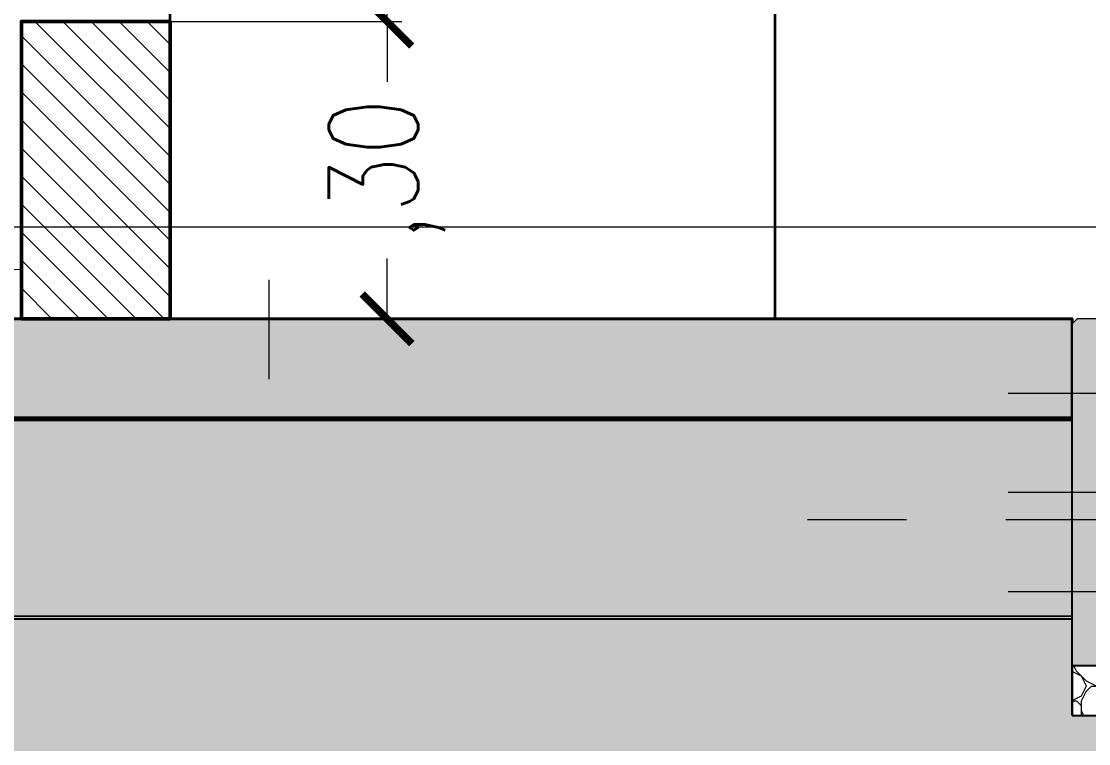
# Model space of a CAD drawing. Header units: millimetres. Extents: x 216 to 2687, y 57 to 1099.
# Drawn here: x 441.741 to 442.817, y 58.207 to 58.935 of the extents above; entities that cross this region are included whole.
import ezdxf

# ---------------------------------------------------------------- set-up
doc = ezdxf.new("R2010")
doc.units = ezdxf.units.MM
doc.header["$LTSCALE"] = 0.5
doc.set_wipeout_variables(frame=1)
doc.header["$PDMODE"] = 35
doc.linetypes.add('DASHDOT2', pattern=[12.7, 6.35, -3.175, 0, -3.175])
doc.linetypes.add('HIDDEN', pattern=[0.375, 0.25, -0.125])
for name, color, linetype, lineweight in [('A-COTAS', 7, 'Continuous', 9), ('A-ECON-ACHU', 146, 'Continuous', 0), ('A-ECON-PLAC', 134, 'Continuous', 40), ('A-EJES', 7, 'DASHDOT2', 9), ('A-MURO', 5, 'Continuous', 50), ('A-MURO-ACHU', 250, 'Continuous', 0), ('A-PISO', 7, 'Continuous', 15), ('A-PISO -ACHU', 55, 'Continuous', 0), ('A-PLAN-1', 2, 'Continuous', 35), ('A-PLAN-2', 5, 'Continuous', 18), ('A-PLAN-ACHU2', 146, 'Continuous', 0), ('A-PLAN-ACHU3', 250, 'Continuous', 0), ('A-PROY', 6, 'HIDDEN', 18), ('A-TEXT-FLEC', 4, 'Continuous', 9), ('U-TEXT-FLE', 130, 'Continuous', 20)]:
    doc.layers.add(name, color=color, linetype=linetype, lineweight=lineweight)
doc.layers.add('BORRADOR', color=3, linetype='Continuous', plot=False)
doc.styles.add('Cotas', font='romans.shx', dxfattribs={"width": 0.75})
doc.dimstyles.new("1-25'", dxfattribs={"dimtxt": 0.075, "dimasz": 0.05, "dimexe": 0.015, "dimexo": 0, "dimgap": 0.02, "dimtad": 0, "dimzin": 4, "dimtxsty": 'Cotas', "dimblk": 'ARCHTICK', "dimcen": 0.09, "dimclrd": 142, "dimclre": 2, "dimclrt": 2, "dimadec": 0, "dimazin": 0, "dimtfac": 1, "dimtmove": 0, "dimatfit": 3, "dimfxl": 0.1, "dimlwd": 13, "dimlwe": 9, "dimarcsym": 2})

# ---------------------------------------------------------------- blocks, each defined once
blk = doc.blocks.new('bordillo A-81')
at = {"layer": 'A-PLAN-2'}
blk.add_lwpolyline([(0, 0), (0.1499999999941792, 0), (0.1499999999941792, 0.3950000000145519), (0.1449999999895226, 0.4000000000192085), (0.005000000004656613, 0.4000000000046566), (0, 0.395)], close=True, dxfattribs=at)
blk.add_wipeout([(0, 2.7755575615628914e-17), (0.14999999999417923, 2.7755575615628914e-17), (0.14999999999417923, 0.39500000001455193), (0.14499999998952262, 0.40000000001920843), (0.005000000004656585, 0.4000000000046565), (0, 0.395)]).dxf.layer = 'A-PLAN-2'
at = {"layer": 'A-PLAN-ACHU2', "linetype": 'Continuous'}
h = blk.add_hatch(dxfattribs=at)
h.set_pattern_fill('STONES', color=256, scale=0.1, pattern_type=2)
h.set_pattern_definition([(0, (0.06999999999999999, 0), (0, 0.1), [0.005000000000000001, -0.015, 0.005000000000000001, -0.07500000000000001]), (0, (0.095, 0.01), (0, 0.1), [0.005000000000000001, -0.095]), (0, (0.04500000000000001, 0.02), (0, 0.1), [0.01, -0.09000000000000001]), (0, (0.02, 0.025), (0, 0.1), [0.015, -0.085]), (0, (0.06999999999999999, 0.03), (0, 0.1), [0.01, -0.01, 0.015, -0.065]), (0, (0.065, 0.04500000000000001), (0, 0.1), [0.015, -0.085]), (0, (0.04000000000000001, 0.05), (0, 0.1), [0.015, -0.035, 0.015, -0.035]), (0, (0.02, 0.065), (0, 0.1), [0.015, -0.005000000000000001, 0.005000000000000001, -0.07500000000000001]), (0, (0.085, 0.07500000000000001), (0, 0.1), [0.005000000000000001, -0.095]), (0, (0.065, 0.085), (0, 0.1), [0.01, -0.09000000000000001]), (90, (0, 0.09000000000000001), (-0.1, 6.123233995736766e-18), [0.01, -0.09000000000000001]), (90, (0.01, 0.02), (-0.1, 6.123233995736766e-18), [0.005000000000000001, -0.01, 0.015, -0.06999999999999999]), (90, (0.035, 0.03), (-0.1, 6.123233995736766e-18), [0.02, -0.005000000000000001, 0.005000000000000001, -0.06999999999999999]), (90, (0.05, 0.05500000000000001), (-0.1, 6.123233995736766e-18), [0.015, -0.085]), (90, (0.05500000000000001, 0.01), (-0.1, 6.123233995736766e-18), [0.01, -0.09000000000000001]), (90, (0.06, 0.09000000000000001), (-0.1, 6.123233995736766e-18), [0.01, -0.09000000000000001]), (90, (0.065, 0.03), (-0.1, 6.123233995736766e-18), [0.01, -0.05, 0.005000000000000001, -0.035]), (90, (0.08000000000000002, 0.08000000000000002), (-0.1, 6.123233995736766e-18), [0.005000000000000001, -0.005000000000000001, 0.005000000000000001, -0.085]), (90, (0.085, 0.035), (-0.1, 6.123233995736766e-18), [0.01, -0.015, 0.01, -0.065]), (90, (0.09000000000000001, 0.01), (-0.1, 6.123233995736766e-18), [0.01, -0.09000000000000001]), (45, (0.005000000000000001, 0.01), (1.110223024625157e-17, 0.1000000000019025), [0.0141421, -0.02828427, 0.0212132, -0.07778178620000001]), (45, (0, 0.01), (1.110223024625157e-17, 0.1000000000019025), [0.01414213562, -0.1272792206]), (45, (0.05500000000000001, 0.02), (1.110223024625157e-17, 0.1000000000019025), [0.01414213562, -0.1272792206]), (45, (0.04500000000000001, 0.06999999999999999), (1.110223024625157e-17, 0.1000000000019025), [0.01414213562, -0.1272792206]), (45, (0.09000000000000001, 0.02), (1.110223024625157e-17, 0.1000000000019025), [0.01414213562, -0.1272792206]), (45, (0.005000000000000001, 0.03), (1.110223024625157e-17, 0.1000000000019025), [0.007071067812000001, -0.1343502884]), (45, (0.015, 0.06), (1.110223024625157e-17, 0.1000000000019025), [0.007071067812000001, -0.1343502884]), (45, (0.025, 0.025), (1.110223024625157e-17, 0.1000000000019025), [0.007071067812000001, -0.1343502884]), (45, (0.035, 0.06), (1.110223024625157e-17, 0.1000000000019025), [0.007071067812000001, -0.1343502884]), (45, (0.065, 0.04000000000000001), (1.110223024625157e-17, 0.1000000000019025), [0.007071067812000001, -0.1343502884]), (45, (0.065, 0.095), (1.110223024625157e-17, 0.1000000000019025), [0.007071067812000001, -0.1343502884]), (45, (0.07500000000000001, 0.085), (1.110223024625157e-17, 0.1000000000019025), [0.007071067812000001, -0.1343502884]), (45, (0.08000000000000002, 0.03), (1.110223024625157e-17, 0.1000000000019025), [0.007071067812000001, -0.1343502884]), (45, (0.085, 0.005000000000000001), (1.110223024625157e-17, 0.1000000000019025), [0.007071067812000001, -0.1343502884]), (45, (0.085, 0.04500000000000001), (1.110223024625157e-17, 0.1000000000019025), [0.007071067812000001, -0.1343502884]), (45, (0.085, 0.095), (1.110223024625157e-17, 0.1000000000019025), [0.007071067812000001, -0.1343502884]), (45, (0.09000000000000001, 0.07500000000000001), (1.110223024625157e-17, 0.1000000000019025), [0.007071067812000001, -0.1343502884]), (135, (0.06999999999999999, 0.085), (-0.1000000000019025, 1.110223024625157e-17), [0.007071067812000001, -0.1343502884]), (135, (0.08000000000000002, 0.095), (-0.1000000000019025, 1.110223024625157e-17), [0.007071067812000001, -0.1343502884]), (135, (0.085, 0.07500000000000001), (-0.1000000000019025, 1.110223024625157e-17), [0.007071067812000001, -0.1343502884]), (135, (0.1, 0.095), (-0.1000000000019025, 1.110223024625157e-17), [0.007071067812000001, -0.1343502884]), (135, (0.05, 0.06), (-0.1000000000019025, 1.110223024625157e-17), [0.007071067812000001, -0.1343502884]), (135, (0.04000000000000001, 0.05), (-0.1000000000019025, 1.110223024625157e-17), [0.007071067812000001, -0.1343502884]), (135, (0.01, 0.025), (-0.1000000000019025, 1.110223024625157e-17), [0.007071067812000001, -0.1343502884]), (135, (0.02, 0.025), (-0.1000000000019025, 1.110223024625157e-17), [0.007071067812000001, -0.1343502884]), (135, (0.03, 0.06), (-0.1000000000019025, 1.110223024625157e-17), [0.007071067812000001, -0.1343502884]), (135, (0.01, 0.04500000000000001), (-0.1000000000019025, 1.110223024625157e-17), [0.007071067812000001, -0.1343502884]), (135, (0.06999999999999999, 0.03), (-0.1000000000019025, 1.110223024625157e-17), [0.007071067812000001, -0.1343502884]), (135, (0.085, 0.04000000000000001), (-0.1000000000019025, 1.110223024625157e-17), [0.007071067812000001, -0.1343502884]), (135, (0.09000000000000001, 0.02), (-0.1000000000019025, 1.110223024625157e-17), [0.007071067812000001, -0.1343502884]), (135, (0.09000000000000001, 0.03), (-0.1000000000019025, 1.110223024625157e-17), [0.007071067812000001, -0.1343502884]), (135, (0.095, 0.01), (-0.1000000000019025, 1.110223024625157e-17), [0.007071067812000001, -0.1343502884]), (135, (0.015, 0.06999999999999999), (-0.1000000000019025, 1.110223024625157e-17), [0.01414213562, -0.1272792206]), (135, (0.065, 0.04000000000000001), (-0.1000000000019025, 1.110223024625157e-17), [0.01414213562, -0.1272792206]), (135, (0.06, 0.005000000000000001), (-0.1000000000019025, 1.110223024625157e-17), [0.03535533906, -0.1060660172]), (26.56505119999999, (0, 0.05), (0.1000000000000094, 4.000644815427279e-11), [0.01118, -0.2124267978]), (26.56505119999999, (0.015, 0.02), (0.1000000000000094, 4.000644815427279e-11), [0.01118, -0.2124267978]), (26.56505119999999, (0.035, 0.065), (0.1000000000000094, 4.000644815427279e-11), [0.01118, -0.2124267978]), (26.56505119999999, (0.07500000000000001, 0), (0.1000000000000094, 4.000644815427279e-11), [0.01118, -0.2124267978]), (26.56505119999999, (0.06, 0.025), (0.1000000000000094, 4.000644815427279e-11), [0.01118, -0.2124267978]), (26.56505119999999, (0.06999999999999999, 0.04500000000000001), (0.1000000000000094, 4.000644815427279e-11), [0.01118, -0.2124267978]), (26.56505119999999, (0.05500000000000001, 0.08000000000000002), (0.1000000000000094, 4.000644815427279e-11), [0.01118, -0.2124267978]), (26.56505119999999, (0.09000000000000001, 0.07500000000000001), (0.1000000000000094, 4.000644815427279e-11), [0.01118, -0.2124267978]), (63.43494880000001, (0.01, 0.05), (4.000644815427279e-11, 0.1000000000000094), [0.01118, -0.2124267978]), (63.43494880000001, (0.01, 0.05500000000000001), (4.000644815427279e-11, 0.1000000000000094), [0.01118, -0.2124267978]), (63.43494880000001, (0.05, 0.06999999999999999), (4.000644815427279e-11, 0.1000000000000094), [0.02236, -0.2012467977]), (63.43494880000001, (0.085, 0.065), (4.000644815427279e-11, 0.1000000000000094), [0.01118, -0.2124267978]), (63.43494880000001, (0.08000000000000002, 0.05), (4.000644815427279e-11, 0.1000000000000094), [0.01118, -0.2124267978]), (63.43494880000001, (0.03, 0.03), (4.000644815427279e-11, 0.1000000000000094), [0.01118, -0.2124267978]), (63.43494880000001, (0.08000000000000002, 0.085), (4.000644815427279e-11, 0.1000000000000094), [0.01118, -0.2124267978]), (63.43494880000001, (0.095, 0.08000000000000002), (4.000644815427279e-11, 0.1000000000000094), [0.01118, -0.2124267978]), (116.5650512, (0.005000000000000001, 0.08000000000000002), (-4.000648146096353e-11, 0.1000000000000094), [0.01118, -0.2124267978]), (116.5650512, (0.06, 0), (-4.000648146096353e-11, 0.1000000000000094), [0.01118, -0.2124267978]), (116.5650512, (0.015, 0.065), (-4.000648146096353e-11, 0.1000000000000094), [0.01118, -0.2124267978]), (116.5650512, (0.09000000000000001, 0.05500000000000001), (-4.000648146096353e-11, 0.1000000000000094), [0.01118, -0.2124267978]), (116.5650512, (0.05500000000000001, 0.05), (-4.000648146096353e-11, 0.1000000000000094), [0.01118, -0.2124267978]), (116.5650512, (0.085, 0.06999999999999999), (-4.000648146096353e-11, 0.1000000000000094), [0.01118, -0.2124267978]), (116.5650512, (0.035, 0.05), (-4.000648146096353e-11, 0.1000000000000094), [0.01118, -0.2124267978]), (116.5650512, (0.015, 0.03), (-4.000648146096353e-11, 0.1000000000000094), [0.01118, -0.2124267978]), (153.4349488, (0.01, 0.07500000000000001), (-0.1000000000000094, 4.000645925650304e-11), [0.01118, -0.2124267978]), (153.4349488, (0.04500000000000001, 0.02), (-0.1000000000000094, 4.000645925650304e-11), [0.01118, -0.2124267978]), (153.4349488, (0.025, 0.065), (-0.1000000000000094, 4.000645925650304e-11), [0.01118, -0.2124267978]), (153.4349488, (0.085, 0.025), (-0.1000000000000094, 4.000645925650304e-11), [0.01118, -0.2124267978]), (153.4349488, (0.06999999999999999, 0), (-0.1000000000000094, 4.000645925650304e-11), [0.01118, -0.2124267978]), (153.4349488, (0.08000000000000002, 0.08000000000000002), (-0.1000000000000094, 4.000645925650304e-11), [0.01118, -0.2124267978]), (153.4349488, (0.065, 0.04500000000000001), (-0.1000000000000094, 4.000645925650304e-11), [0.01118, -0.2124267978]), (153.4349488, (0.01, 0.07500000000000001), (-0.1000000000000094, 4.000645925650304e-11), [0.01118, -0.2124267978]), (153.4349488, (0.1, 0.05), (-0.1000000000000094, 4.000645925650304e-11), [0.01118, -0.2124267978]), (243.4349488, (0.005000000000000001, 0.01), (-4.000642039869718e-11, -0.1000000000000094), [0.01118, -0.2124267978])])
h.paths.add_polyline_path([(0, 0), (0.1499999999941792, 0), (0.1499999999941792, 0.05000000002793967), (0, 0.05000000002793967)])
at = {"layer": 'A-PLAN-ACHU3', "linetype": 'Continuous'}
h = blk.add_hatch(color=252, dxfattribs=at)
h.dxf.hatch_style = 1
h.paths.add_polyline_path([(0.1499999999941792, 0.3950000000145519), (0.1450000000040745, 0.4000000000046566), (0.005000000004656627, 0.4000000000046566), (2.775557561562891e-17, 0.395), (0, 0.05000000002793964), (0.1499999999941792, 0.05000000002793967)])
h.paths.add_polyline_path([(0.1000000000116411, 0.2250000000308501, -1), (0.05000000001164109, 0.2250000000308501, -1)], flags=16)
h.paths.add_polyline_path([(0.05000000001164109, 0.325000000007567, -1), (0.1000000000116411, 0.325000000007567, -1)], flags=16)
h.paths.add_polyline_path([(0.1000000000116411, 0.1250000000541331, -1), (0.05000000001164109, 0.1250000000541331, -1)], flags=16)
at = {"layer": 'A-EJES', "color": 250, "ltscale": 0.01}
for p, q in [((0.07500000001164131, -0.005532471055630594), (0.07500000001164131, 0.4262510597723304)), ((-0.06466802408976968, 0.325000000007567), (0.2146680241130523, 0.325000000007567)), ((-0.06466802408976968, 0.2250000000308501), (0.2146680241130523, 0.2250000000308501)), ((-0.06466802408976968, 0.1250000000541331), (0.2146680241130523, 0.1250000000541331))]:
    blk.add_line(p, q, dxfattribs=at)
at = {"layer": 'A-PLAN-2'}
blk.add_lwpolyline([(0.1499999999941792, 0.3950000000145519), (0.1450000000040745, 0.4000000000046566), (0.005000000004656599, 0.4000000000046566), (1.387778780781446e-17, 0.395), (0, 0.05000000002793964), (0.1499999999941792, 0.05000000002793964)], close=True, dxfattribs=at)
at = {"layer": 'BORRADOR', "linetype": 'Continuous'}
blk.add_lwpolyline([(0, 0), (0.1499999999941792, 0), (0.1499999999941792, 0.05000000002793967), (0, 0.05000000002793967)], close=True, dxfattribs=at)
at = {"layer": 'U-TEXT-FLE'}
for centre in [(0.07500000001164109, 0.325000000007567), (0.07500000001164109, 0.2250000000308501), (0.07500000001164109, 0.1250000000541331)]:
    blk.add_circle(centre, 0.025, dxfattribs=at)
blk = doc.blocks.new('_ArchTick')
at = {"color": 0, "linetype": 'ByBlock', "const_width": 0.15}
blk.add_lwpolyline([(-0.5, -0.5), (0.5, 0.5)], dxfattribs=at)
blk = doc.blocks.new('*D704')
at = {"layer": 'A-COTAS', "color": 2, "linetype": 'DASHDOT2', "lineweight": 9, "transparency": 16777216}
for p, q in [((441.890537406066, 58.9354253764518), (442.124427780234, 58.9354253764518)), ((441.8905294962715, 58.63542537645208), (442.124427780234, 58.63542537645208))]:
    blk.add_line(p, q, dxfattribs=at)
at = {"layer": 'A-COTAS', "color": 142, "linetype": 'Continuous', "lineweight": 13, "transparency": 16777216}
for p, q in [((442.109427780234, 58.9354253764518), (442.109427780234, 58.87453251930908)), ((442.109427780234, 58.63542537645208), (442.109427780234, 58.69631823359479))]:
    blk.add_line(p, q, dxfattribs=at)
at = {"layer": 'DEFPOINTS', "color": 0, "transparency": 16777216}
for p in [(441.890537406066, 58.9354253764518), (442.109427780234, 58.9354253764518), (441.8905294962715, 58.63542537645208)]:
    blk.add_point(p, dxfattribs=at)
at = {"layer": 'A-COTAS', "color": 142, "lineweight": 13, "transparency": 16777216, "xscale": 0.05, "yscale": 0.05, "zscale": 0.05}
for p, rotation in [((442.109427780234, 58.9354253764518), 90), ((442.109427780234, 58.63542537645208), 270)]:
    blk.add_blockref('_ArchTick', p, dxfattribs=dict(at, rotation=rotation))
at = {"layer": 'A-COTAS', "color": 2, "transparency": 16777216, "insert": (442.109427780234, 58.78542537645201), "char_height": 0.09, "attachment_point": 5, "rotation": 90, "style": 'Cotas'}
blk.add_mtext(',30', dxfattribs=at)
blk = doc.blocks.new('*D705')
at = {"layer": 'A-COTAS', "color": 142, "linetype": 'Continuous', "lineweight": 13, "transparency": 16777216}
for p, q in [((442.109427780234, 59.03542545455252), (442.109427780234, 59.08542545455252)), ((442.109427780234, 58.9354253764518), (442.109427780234, 59.03542545455252))]:
    blk.add_line(p, q, dxfattribs=at)
at = {"layer": 'A-COTAS', "color": 2, "linetype": 'DASHDOT2', "lineweight": 9, "transparency": 16777216}
for p, q in [((441.815561135445, 59.03542545455252), (442.124427780234, 59.03542545455252)), ((441.890537406066, 58.9354253764518), (442.124427780234, 58.9354253764518))]:
    blk.add_line(p, q, dxfattribs=at)
at = {"layer": 'DEFPOINTS', "color": 0, "transparency": 16777216}
for p in [(441.815561135445, 59.03542545455252), (442.109427780234, 59.03542545455252), (441.890537406066, 58.9354253764518)]:
    blk.add_point(p, dxfattribs=at)
at = {"layer": 'A-COTAS', "color": 142, "lineweight": 13, "transparency": 16777216, "xscale": 0.05, "yscale": 0.05, "zscale": 0.05}
for p, rotation in [((442.109427780234, 59.03542545455252), 90), ((442.109427780234, 58.9354253764518), 270)]:
    blk.add_blockref('_ArchTick', p, dxfattribs=dict(at, rotation=rotation))
at = {"layer": 'A-COTAS', "color": 2, "transparency": 16777216, "insert": (442.109427780234, 59.17453259740974), "char_height": 0.09, "attachment_point": 5, "rotation": 90, "style": 'Cotas'}
blk.add_mtext(',10', dxfattribs=at)
blk = doc.blocks.new('*U759')
at = {"layer": 'A-TEXT-FLEC'}
blk.add_lwpolyline([(3.978466536426112, 0), (0, 0), (0, 0.1370235189529012)], dxfattribs=at)

msp = doc.modelspace()

# ---------------------------------------------------------------- hatches: boundary and pattern name
at = {"layer": 'A-ECON-ACHU'}
h = msp.add_hatch(dxfattribs=at)
h.set_pattern_fill('CONCRT', color=256, scale=0.05, angle=44.99999999999999, style=0, pattern_type=2)
h.set_pattern_definition([(44.99999999999999, (295.0371849882204, 66.67454072341161), (2.425801502861709e-17, 0.07071067811865475), [0.0025, -0.0175, 0, -0.025, 0, -0.005000000000000001]), (44.99999999999999, (295.0265783865034, 66.68514732512949), (2.425801502861709e-17, 0.07071067811865475), [0, -0.0175, 0.0025, -0.025, 0, -0.005000000000000001]), (44.99999999999999, (295.0195073186915, 66.69221839294141), (2.425801502861709e-17, 0.07071067811865475), [0, -0.02, 0, -0.0225, 0.0025, -0.005000000000000001]), (44.99999999999999, (295.0053651830676, 66.70636052856526), (2.425801502861709e-17, 0.07071067811865475), [0, -0.02, 0.0025, -0.0225, 0, -0.005000000000000001]), (135, (295.0389527551733, 66.67277295645863), (-0.07071067811865475, 3.119690893252432e-17), [0.0025, -0.0475]), (135, (295.0530948907972, 66.68691509208247), (-0.07071067811865475, 3.119690893252432e-17), [-0.0175, 0.0025, -0.015, 0, -0.0125, 0.0025]), (135, (295.070772560327, 66.70459276161228), (-0.07071067811865475, 3.119690893252432e-17), [0, -0.025, 0.0025, -0.0125, 0, -0.01]), (135, (295.0424882890793, 66.67630849036459), (-0.03535533905932738, 1.559845446626216e-17), [0, -0.0075, 0, -0.0075, 0, -0.01]), (135, (295.0442560560323, 66.68161179122353), (-0.03535533905932738, 1.559845446626216e-17), [0, -0.01, 0, -0.0075, 0, -0.0075]), (135, (295.0495593568912, 66.68337955817651), (-0.03535533905932738, 1.559845446626216e-17), [0, -0.01, 0, -0.01, 0, -0.005000000000000001]), (135, (295.0530948907972, 66.6939861598944), (-0.03535533905932738, 1.559845446626216e-17), [0, -0.0075, 0, -0.01, 0, -0.0075]), (90, (295.0389527551733, 66.67277295645863), (-0.035355339, 0.03535533900000001), [0.0035355, -0.0212132, 0.0035355, -0.042426478]), (180, (295.0530948907972, 66.68691509208247), (-0.035355339, 0.03535533900000001), [-0.035355, 0.0035355, -0.028284678, 0.0035355])])
h.paths.add_polyline_path([(432.3905114454319, 58.63542537645253), (442.8005096274492, 58.63542537645253), (442.8005096274492, 58.53542537645217), (432.3905114454319, 58.53542537645217)])
at = {"layer": 'A-MURO-ACHU'}
h = msp.add_hatch(dxfattribs=at)
h.set_pattern_fill('_USER', color=256, scale=0.02, angle=-44.99994028675859, pattern_type=0)
h.set_pattern_definition([(315.0000597132414, (-2414.348867395641, -998.3185894768499), (0.01414212088489319, 0.01414215036255335), [])])
h.paths.add_polyline_path([(441.8905294962715, 58.63542537645208), (441.7405294962705, 58.63542537645208), (441.740537406065, 58.9354253764518), (441.890537406066, 58.9354253764518)])
at = {"layer": 'A-PISO -ACHU'}
h = msp.add_hatch(dxfattribs=at)
h.set_pattern_fill('STONES', color=256, scale=0.25, angle=-1.272221872585407e-14, pattern_type=2)
h.set_pattern_definition([(360, (-2212.99893363134, -1054.470760307122), (6.123233995736766e-17, 0.25), [0.0125, -0.0375, 0.0125, -0.1875]), (360, (-2212.93643363134, -1054.445760307122), (6.123233995736766e-17, 0.25), [0.0125, -0.2375]), (360, (-2213.06143363134, -1054.420760307122), (6.123233995736766e-17, 0.25), [0.025, -0.225]), (360, (-2213.12393363134, -1054.408260307122), (6.123233995736766e-17, 0.25), [0.0375, -0.2125]), (360, (-2212.99893363134, -1054.395760307123), (6.123233995736766e-17, 0.25), [0.025, -0.025, 0.0375, -0.1625]), (360, (-2213.01143363134, -1054.358260307122), (6.123233995736766e-17, 0.25), [0.0375, -0.2125]), (360, (-2213.07393363134, -1054.345760307122), (6.123233995736766e-17, 0.25), [0.0375, -0.0875, 0.0375, -0.0875]), (360, (-2213.12393363134, -1054.308260307123), (6.123233995736766e-17, 0.25), [0.0375, -0.0125, 0.0125, -0.1875]), (360, (-2212.96143363134, -1054.283260307122), (6.123233995736766e-17, 0.25), [0.0125, -0.2375]), (360, (-2213.01143363134, -1054.258260307122), (6.123233995736766e-17, 0.25), [0.025, -0.225]), (90, (-2213.17393363134, -1054.245760307123), (-0.25, 7.654042494670957e-17), [0.025, -0.225]), (90, (-2213.14893363134, -1054.420760307122), (-0.25, 7.654042494670957e-17), [0.0125, -0.025, 0.0375, -0.175]), (90, (-2213.08643363134, -1054.395760307123), (-0.25, 7.654042494670957e-17), [0.05, -0.0125, 0.0125, -0.175]), (90, (-2213.04893363134, -1054.333260307123), (-0.25, 7.654042494670957e-17), [0.0375, -0.2125]), (90, (-2213.03643363134, -1054.445760307122), (-0.25, 7.654042494670957e-17), [0.025, -0.225]), (90, (-2213.02393363134, -1054.245760307123), (-0.25, 7.654042494670957e-17), [0.025, -0.225]), (90, (-2213.01143363134, -1054.395760307123), (-0.25, 7.654042494670957e-17), [0.025, -0.125, 0.0125, -0.0875]), (90, (-2212.97393363134, -1054.270760307123), (-0.25, 7.654042494670957e-17), [0.0125, -0.0125, 0.0125, -0.2125]), (90, (-2212.96143363134, -1054.383260307122), (-0.25, 7.654042494670957e-17), [0.025, -0.0375, 0.025, -0.1625]), (90, (-2212.94893363134, -1054.445760307122), (-0.25, 7.654042494670957e-17), [0.025, -0.225]), (44.99999999999999, (-2213.16143363134, -1054.445760307122), (8.898791557416151e-17, 0.2500000000047562), [0.03535525, -0.070710675, 0.053033, -0.1944544655]), (44.99999999999999, (-2213.17393363134, -1054.445760307122), (8.898791557416151e-17, 0.2500000000047562), [0.03535533905, -0.3181980515]), (44.99999999999999, (-2213.03643363134, -1054.420760307122), (8.898791557416151e-17, 0.2500000000047562), [0.03535533905, -0.3181980515]), (44.99999999999999, (-2213.06143363134, -1054.295760307122), (8.898791557416151e-17, 0.2500000000047562), [0.03535533905, -0.3181980515]), (44.99999999999999, (-2212.94893363134, -1054.420760307122), (8.898791557416151e-17, 0.2500000000047562), [0.03535533905, -0.3181980515]), (44.99999999999999, (-2213.16143363134, -1054.395760307123), (8.898791557416151e-17, 0.2500000000047562), [0.01767766953, -0.335875721]), (44.99999999999999, (-2213.13643363134, -1054.320760307122), (8.898791557416151e-17, 0.2500000000047562), [0.01767766953, -0.335875721]), (44.99999999999999, (-2213.11143363134, -1054.408260307122), (8.898791557416151e-17, 0.2500000000047562), [0.01767766953, -0.335875721]), (44.99999999999999, (-2213.08643363134, -1054.320760307122), (8.898791557416151e-17, 0.2500000000047562), [0.01767766953, -0.335875721]), (44.99999999999999, (-2213.01143363134, -1054.370760307123), (8.898791557416151e-17, 0.2500000000047562), [0.01767766953, -0.335875721]), (44.99999999999999, (-2213.01143363134, -1054.233260307122), (8.898791557416151e-17, 0.2500000000047562), [0.01767766953, -0.335875721]), (44.99999999999999, (-2212.98643363134, -1054.258260307122), (8.898791557416151e-17, 0.2500000000047562), [0.01767766953, -0.335875721]), (44.99999999999999, (-2212.97393363134, -1054.395760307123), (8.898791557416151e-17, 0.2500000000047562), [0.01767766953, -0.335875721]), (44.99999999999999, (-2212.96143363134, -1054.458260307123), (8.898791557416151e-17, 0.2500000000047562), [0.01767766953, -0.335875721]), (44.99999999999999, (-2212.96143363134, -1054.358260307122), (8.898791557416151e-17, 0.2500000000047562), [0.01767766953, -0.335875721]), (44.99999999999999, (-2212.96143363134, -1054.233260307122), (8.898791557416151e-17, 0.2500000000047562), [0.01767766953, -0.335875721]), (44.99999999999999, (-2212.94893363134, -1054.283260307122), (8.898791557416151e-17, 0.2500000000047562), [0.01767766953, -0.335875721]), (135, (-2212.99893363134, -1054.258260307122), (-0.2500000000047562, 8.898791557416151e-17), [0.01767766953, -0.335875721]), (135, (-2212.97393363134, -1054.233260307122), (-0.2500000000047562, 8.898791557416151e-17), [0.01767766953, -0.335875721]), (135, (-2212.96143363134, -1054.283260307122), (-0.2500000000047562, 8.898791557416151e-17), [0.01767766953, -0.335875721]), (135, (-2212.92393363134, -1054.233260307122), (-0.2500000000047562, 8.898791557416151e-17), [0.01767766953, -0.335875721]), (135, (-2213.04893363134, -1054.320760307122), (-0.2500000000047562, 8.898791557416151e-17), [0.01767766953, -0.335875721]), (135, (-2213.07393363134, -1054.345760307122), (-0.2500000000047562, 8.898791557416151e-17), [0.01767766953, -0.335875721]), (135, (-2213.14893363134, -1054.408260307122), (-0.2500000000047562, 8.898791557416151e-17), [0.01767766953, -0.335875721]), (135, (-2213.12393363134, -1054.408260307122), (-0.2500000000047562, 8.898791557416151e-17), [0.01767766953, -0.335875721]), (135, (-2213.09893363134, -1054.320760307122), (-0.2500000000047562, 8.898791557416151e-17), [0.01767766953, -0.335875721]), (135, (-2213.14893363134, -1054.358260307122), (-0.2500000000047562, 8.898791557416151e-17), [0.01767766953, -0.335875721]), (135, (-2212.99893363134, -1054.395760307123), (-0.2500000000047562, 8.898791557416151e-17), [0.01767766953, -0.335875721]), (135, (-2212.96143363134, -1054.370760307123), (-0.2500000000047562, 8.898791557416151e-17), [0.01767766953, -0.335875721]), (135, (-2212.94893363134, -1054.420760307122), (-0.2500000000047562, 8.898791557416151e-17), [0.01767766953, -0.335875721]), (135, (-2212.94893363134, -1054.395760307123), (-0.2500000000047562, 8.898791557416151e-17), [0.01767766953, -0.335875721]), (135, (-2212.93643363134, -1054.445760307122), (-0.2500000000047562, 8.898791557416151e-17), [0.01767766953, -0.335875721]), (135, (-2213.13643363134, -1054.295760307122), (-0.2500000000047562, 8.898791557416151e-17), [0.03535533905, -0.3181980515]), (135, (-2213.01143363134, -1054.370760307123), (-0.2500000000047562, 8.898791557416151e-17), [0.03535533905, -0.3181980515]), (135, (-2213.02393363134, -1054.458260307123), (-0.2500000000047562, 8.898791557416151e-17), [0.08838834765, -0.265165043]), (26.56505119999995, (-2213.17393363134, -1054.345760307122), (0.2500000000000235, 1.00016059153342e-10), [0.02795, -0.5310669945000001]), (26.56505119999995, (-2213.13643363134, -1054.420760307122), (0.2500000000000235, 1.00016059153342e-10), [0.02795, -0.5310669945000001]), (26.56505119999995, (-2213.08643363134, -1054.308260307123), (0.2500000000000235, 1.00016059153342e-10), [0.02795, -0.5310669945000001]), (26.56505119999995, (-2212.98643363134, -1054.470760307122), (0.2500000000000235, 1.00016059153342e-10), [0.02795, -0.5310669945000001]), (26.56505119999995, (-2213.02393363134, -1054.408260307122), (0.2500000000000235, 1.00016059153342e-10), [0.02795, -0.5310669945000001]), (26.56505119999995, (-2212.99893363134, -1054.358260307122), (0.2500000000000235, 1.00016059153342e-10), [0.02795, -0.5310669945000001]), (26.56505119999995, (-2213.03643363134, -1054.270760307123), (0.2500000000000235, 1.00016059153342e-10), [0.02795, -0.5310669945000001]), (26.56505119999995, (-2212.94893363134, -1054.283260307122), (0.2500000000000235, 1.00016059153342e-10), [0.02795, -0.5310669945000001]), (63.43494879999999, (-2213.14893363134, -1054.345760307122), (1.000161816180219e-10, 0.2500000000000235), [0.02795, -0.5310669945]), (63.43494879999999, (-2213.14893363134, -1054.333260307123), (1.000161816180219e-10, 0.2500000000000235), [0.02795, -0.5310669945]), (63.43494879999999, (-2213.04893363134, -1054.295760307122), (1.000161816180219e-10, 0.2500000000000235), [0.05589999999999999, -0.5031169942499999]), (63.43494879999999, (-2212.96143363134, -1054.308260307123), (1.000161816180219e-10, 0.2500000000000235), [0.02795, -0.5310669945]), (63.43494879999999, (-2212.97393363134, -1054.345760307122), (1.000161816180219e-10, 0.2500000000000235), [0.02795, -0.5310669945]), (63.43494879999999, (-2213.09893363134, -1054.395760307123), (1.000161816180219e-10, 0.2500000000000235), [0.02795, -0.5310669945]), (63.43494879999999, (-2212.97393363134, -1054.258260307122), (1.000161816180219e-10, 0.2500000000000235), [0.02795, -0.5310669945]), (63.43494879999999, (-2212.93643363134, -1054.270760307123), (1.000161816180219e-10, 0.2500000000000235), [0.02795, -0.5310669945]), (116.5650512, (-2213.16143363134, -1054.270760307123), (-1.000161424200689e-10, 0.2500000000000235), [0.02794999999999998, -0.5310669944999994]), (116.5650512, (-2213.02393363134, -1054.470760307122), (-1.000161424200689e-10, 0.2500000000000235), [0.02794999999999998, -0.5310669944999994]), (116.5650512, (-2213.13643363134, -1054.308260307123), (-1.000161424200689e-10, 0.2500000000000235), [0.02794999999999998, -0.5310669944999994]), (116.5650512, (-2212.94893363134, -1054.333260307123), (-1.000161424200689e-10, 0.2500000000000235), [0.02794999999999998, -0.5310669944999994]), (116.5650512, (-2213.03643363134, -1054.345760307122), (-1.000161424200689e-10, 0.2500000000000235), [0.02794999999999998, -0.5310669944999994]), (116.5650512, (-2212.96143363134, -1054.295760307122), (-1.000161424200689e-10, 0.2500000000000235), [0.02794999999999998, -0.5310669944999994]), (116.5650512, (-2213.08643363134, -1054.345760307122), (-1.000161424200689e-10, 0.2500000000000235), [0.02794999999999998, -0.5310669944999994]), (116.5650512, (-2213.13643363134, -1054.395760307123), (-1.000161424200689e-10, 0.2500000000000235), [0.02794999999999998, -0.5310669944999994]), (153.4349487999999, (-2213.14893363134, -1054.283260307122), (-0.2500000000000235, 1.000162093735975e-10), [0.02794999999999999, -0.5310669944999997]), (153.4349487999999, (-2213.06143363134, -1054.420760307122), (-0.2500000000000235, 1.000162093735975e-10), [0.02794999999999999, -0.5310669944999997]), (153.4349487999999, (-2213.11143363134, -1054.308260307123), (-0.2500000000000235, 1.000162093735975e-10), [0.02794999999999999, -0.5310669944999997]), (153.4349487999999, (-2212.96143363134, -1054.408260307122), (-0.2500000000000235, 1.000162093735975e-10), [0.02794999999999999, -0.5310669944999997]), (153.4349487999999, (-2212.99893363134, -1054.470760307122), (-0.2500000000000235, 1.000162093735975e-10), [0.02794999999999999, -0.5310669944999997]), (153.4349487999999, (-2212.97393363134, -1054.270760307123), (-0.2500000000000235, 1.000162093735975e-10), [0.02794999999999999, -0.5310669944999997]), (153.4349487999999, (-2213.01143363134, -1054.358260307122), (-0.2500000000000235, 1.000162093735975e-10), [0.02794999999999999, -0.5310669944999997]), (153.4349487999999, (-2213.14893363134, -1054.283260307122), (-0.2500000000000235, 1.000162093735975e-10), [0.02794999999999999, -0.5310669944999997]), (153.4349487999999, (-2212.92393363134, -1054.345760307122), (-0.2500000000000235, 1.000162093735975e-10), [0.02794999999999999, -0.5310669944999997]), (243.4349488, (-2213.16143363134, -1054.445760307122), (-1.000161122290829e-10, -0.2500000000000235), [0.02794999999999994, -0.5310669944999981])])
h.paths.add_polyline_path([(432.3905114454319, 58.53292537645461), (432.3905114454319, 58.3329253764548), (442.8005096274492, 58.33292537644752), (442.8005096274492, 58.53292537644734)])
at = {"layer": 'A-PLAN-ACHU3'}
h = msp.add_hatch(dxfattribs=at)
h.set_pattern_fill('AR-PARQ1', color=256, scale=0.001, angle=45)
h.set_pattern_definition([(135, (-2414.348867395641, -998.3185894768499), (-0.4310522938113194, 2.775557561562891e-17), [0.3048, -0.3048]), (135, (-2414.312946371157, -998.2826684523656), (-0.4310522938113194, 2.775557561562891e-17), [0.3048, -0.3048]), (135, (-2414.277025346672, -998.2467474278814), (-0.4310522938113194, 2.775557561562891e-17), [0.3048, -0.3048]), (135, (-2414.241104322188, -998.210826403397), (-0.4310522938113194, 2.775557561562891e-17), [0.3048, -0.3048]), (135, (-2414.205183297704, -998.1749053789127), (-0.4310522938113194, 2.775557561562891e-17), [0.3048, -0.3048]), (135, (-2414.169262273219, -998.1389843544284), (-0.4310522938113194, 2.775557561562891e-17), [0.3048, -0.3048]), (135, (-2414.133341248735, -998.1030633299442), (-0.4310522938113194, 2.775557561562891e-17), [0.3048, -0.3048]), (45, (-2414.564393542546, -998.1030633299442), (0.4310522938113194, -2.775557561562891e-17), [0.3048, -0.3048]), (45, (-2414.600314567031, -998.0671423054599), (0.4310522938113194, -2.775557561562891e-17), [0.3048, -0.3048]), (45, (-2414.636235591515, -998.0312212809756), (0.4310522938113194, -2.775557561562891e-17), [0.3048, -0.3048]), (45, (-2414.672156615999, -997.9953002564914), (0.4310522938113194, -2.775557561562891e-17), [0.3048, -0.3048]), (45, (-2414.708077640484, -997.9593792320071), (0.4310522938113194, -2.775557561562891e-17), [0.3048, -0.3048]), (45, (-2414.743998664968, -997.9234582075228), (0.4310522938113194, -2.775557561562891e-17), [0.3048, -0.3048]), (45, (-2414.779919689452, -997.8875371830386), (0.4310522938113194, -2.775557561562891e-17), [0.3048, -0.3048])])
h.paths.add_polyline_path([(432.2405114454377, 58.43542537645203), (430.5929952010042, 58.43542537645203), (431.613952994036, 57.95087429870114), (434.4175590178024, 57.70496744471302), (436.5237907281621, 57.87343376006152), (439.5845874281563, 57.92965697132263), (440.8558748729542, 57.72549770400451), (442.7170098021734, 57.78885875977608), (443.8461348653937, 58.43542537645203), (442.9505096274434, 58.43542537645203), (442.9505096274434, 58.23542537644744), (442.8005096274492, 58.2354253764729), (442.8005096274492, 58.33542537647782), (432.3905114454319, 58.3329253764548), (432.3905114454319, 58.23542537644744), (432.2405114454377, 58.23542537644744)])

# ---------------------------------------------------------------- linework, layer by layer
at = {"layer": 'A-ECON-PLAC'}
msp.add_lwpolyline([(432.3905114454319, 58.63542537645253), (442.8005096274492, 58.63542537645253), (442.8005096274492, 58.53542537645217), (432.3905114454319, 58.53542537645217)], close=True, dxfattribs=at)
at = {"layer": 'A-EJES', "ltscale": 0.25}
msp.add_line((441.990524951827, 57.38400124179634), (441.9905097825504, 63.92503722163974), dxfattribs=at)
at = {"layer": 'A-MURO'}
msp.add_lwpolyline([(441.8905294962715, 58.63542537645208), (441.7405294962705, 58.63542537645208), (441.740537406065, 58.9354253764518), (441.890537406066, 58.9354253764518)], close=True, dxfattribs=at)
at = {"layer": 'A-PISO'}
msp.add_lwpolyline([(437.0405248724455, 58.63542537645253), (437.0405248724455, 58.68542537645249), (441.7405308113025, 58.68530145618251), (441.7405308113025, 58.63542537645253)], dxfattribs=at)
at = {"layer": 'A-PLAN-1'}
msp.add_lwpolyline([(441.8905294962715, 58.63542537645208), (441.8905294962751, 60.58542537645326), (442.500509198946, 60.58542537645212), (442.500509198946, 58.63542537645253)], close=True, dxfattribs=at)
at = {"layer": 'BORRADOR'}
for points in [[(432.3905114454319, 58.53292537645461), (432.3905114454319, 58.3329253764548), (442.8005096274492, 58.33292537644752), (442.8005096274492, 58.53292537644734)], [(432.2405114454377, 58.43542537645203), (430.5929952010042, 58.43542537645203), (431.613952994036, 57.95087429870114), (434.4175590178024, 57.70496744471302), (436.5237907281621, 57.87343376006152), (439.5845874281563, 57.92965697132263), (440.8558748729542, 57.72549770400451), (442.7170098021734, 57.78885875977608), (443.8461348653937, 58.43542537645203), (442.9505096274434, 58.43542537645203), (442.9505096274434, 58.23542537644744), (442.8005096274492, 58.2354253764729), (442.8005096274492, 58.33542537647782), (432.3905114454319, 58.3329253764548), (432.3905114454319, 58.23542537644744), (432.2405114454377, 58.23542537644744)]]:
    msp.add_lwpolyline(points, close=True, dxfattribs=at)

# ---------------------------------------------------------------- block references
at = {"layer": 'A-TEXT-FLEC', "xscale": -1}
msp.add_blockref('*U759', (445.4189041023083, 58.72811203382116), dxfattribs=at)

# ---------------------------------------------------------------- dimensions: what is measured, and where the dimension line sits
at = {"layer": 'A-COTAS'}
for base, p1, p2, picture, middle in [((442.109427780234, 59.03542545455252), (441.890537406066, 58.9354253764518), (441.815561135445, 59.03542545455252), '*D705', (442.109427780234, 59.17453259740974)), ((442.109427780234, 58.9354253764518), (441.8905294962715, 58.63542537645208), (441.890537406066, 58.9354253764518), '*D704', (442.109427780234, 58.78542537645201))]:
    dim = msp.add_linear_dim(base=base, p1=p1, p2=p2, angle=90, dimstyle="1-25'", override={"dimtxt": 0.09}, dxfattribs=at)
    dim.commit()
    dim.dimension.update_dxf_attribs({"geometry": picture, "text_midpoint": middle})

# ---------------------------------------------------------------- next in the draw order: block references
at = {"layer": 'A-PLAN-1', "linetype": 'Continuous'}
msp.add_blockref('bordillo A-81', (442.8005096274492, 58.23542537644744), dxfattribs=at)

# ---------------------------------------------------------------- next in the draw order: linework, layer by layer
at = {"layer": 'A-PROY', "ltscale": 0.5}
msp.add_lwpolyline([(442.5335873924519, 58.4329253764547), (446.6724763836414, 58.43542537645226)], dxfattribs=at)

doc.saveas('drawing.dxf')
